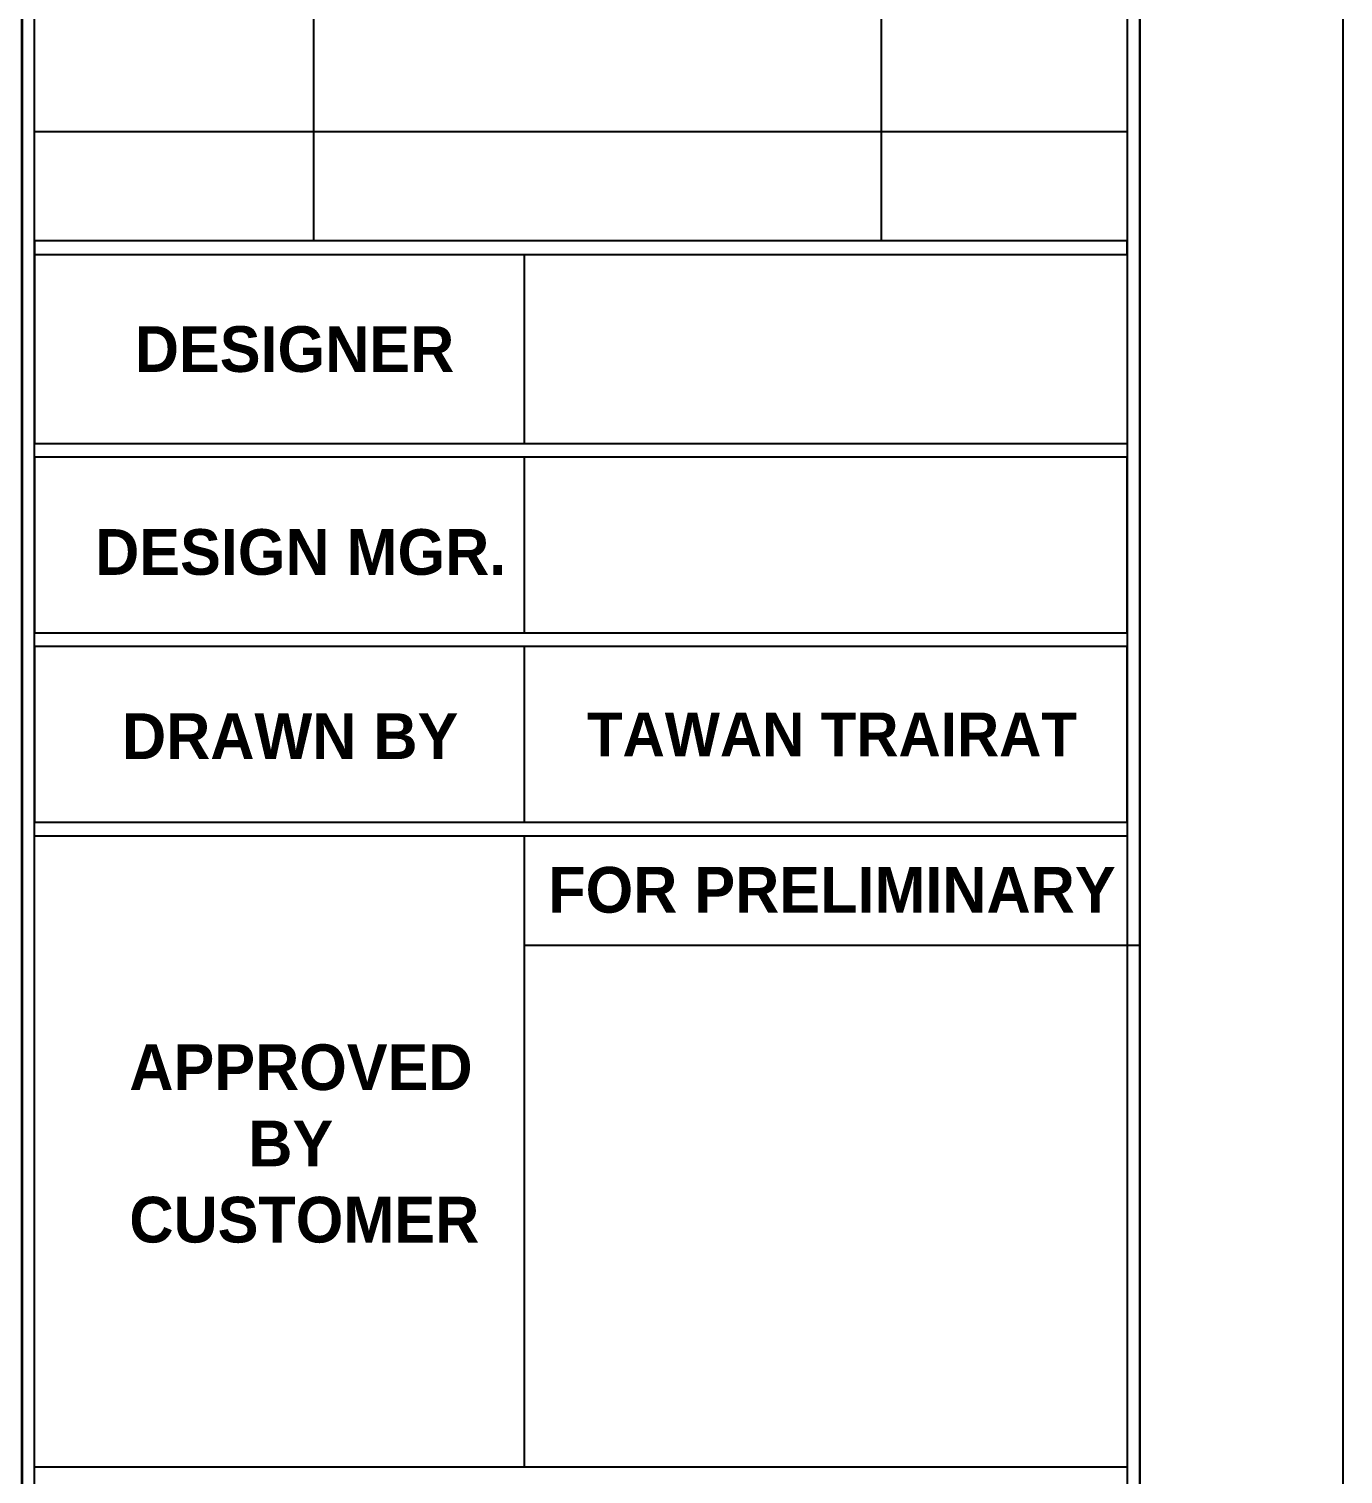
# Model space of a CAD drawing. Header units: millimetres. Extents: x -244126 to 368105, y -173968 to 259060.
# Drawn here: x -152165 to -146992, y 21605 to 27293 of the extents above; entities that cross this region are included whole.
import ezdxf
from ezdxf.enums import TextEntityAlignment as Align

# ---------------------------------------------------------------- set-up
doc = ezdxf.new("R2010")
doc.units = ezdxf.units.MM
doc.header["$MEASUREMENT"] = 0
doc.linetypes.add('BORDER2', pattern=[22.225, 6.35, -3.175, 6.35, -3.175, 0, -3.175])
doc.linetypes.add('TA_HL_003.00000', pattern=[19.5, 10.65, -8.85])
doc.layers.add('000 - T E X T', color=4, linetype='Continuous')
doc.layers.add('000 - TITLEBLOCK', color=4, linetype='Continuous')
doc.styles.add('Cetury Gothic', font='GOTHIC.TTF')
doc.styles.add('MtXpl_Century_Gothic', font='GOTHICB.TTF')
doc.styles.add('TA', font='Cordia New.ttf', dxfattribs={"height": 4.5})

# ---------------------------------------------------------------- blocks, each defined once
blk = doc.blocks.new('A$C5e861bfc')
at = {"color": 3, "linetype": 'Continuous'}
for p, q in [((11.47, -65.017), (11.47, -104.736)), ((33.821, -65.017), (33.821, -104.736)), ((0.5, -105.273), (0.5, -112.723)), ((19.764, -105.273), (19.764, -112.723)), ((44, -112.723), (44, -105.273)), ((0.5, -112.723), (43.5, -112.723)), ((19.764, -113.26), (19.764, -120.172)), ((19.764, -120.709), (19.764, -127.621)), ((19.764, -128.158), (19.764, -153.01)), ((19.764, -132.459), (44, -132.459))]:
    blk.add_line(p, q, dxfattribs=at)
at = {"color": 8, "linetype": 'Continuous'}
blk.add_line((0.5, -100.436), (43.5, -100.436), dxfattribs=at)
at = {"color": 3, "linetype": 'Continuous'}
for points in [[(0.5, -105.273), (43.5, -105.273), (43.5, -104.736), (0.5, -104.736)], [(0.5, -120.172), (43.5, -120.172), (43.5, -113.26), (0.5, -113.26)], [(0.5, -127.621), (43.5, -127.621), (43.5, -120.709), (0.5, -120.709)], [(0.5, -128.158), (43.5, -128.158), (43.5, -153.01), (0.5, -153.01)]]:
    blk.add_lwpolyline(points, close=True, dxfattribs=at)
at = {"layer": '000 - T E X T', "color": 3, "const_width": 0.1}
blk.add_lwpolyline([(0, -197), (44, -197), (44, 0), (0, 0)], close=True, dxfattribs=at)
at = {"color": 4, "linetype": 'BORDER2', "style": 'MtXpl_Century_Gothic'}
blk.add_text('TAWAN TRAIRAT', height=1.72012, dxfattribs=at).set_placement((31.882, -124.165), align=Align.MIDDLE_CENTER)
at = {"color": 4, "char_height": 1.8, "style": 'Cetury Gothic'}
for s, insert, attachment_point in [('{\\fCentury Gothic|b1|i0|c0|p34;DESIGNER}', (4.444, -108.1), 1), ('{\\fCentury Gothic|b1|i0|c0|p34;DESIGN MGR.}', (2.882, -116.087), 1), ('{\\fCentury Gothic|b1|i0|c0|p34;DRAWN BY}', (3.939, -123.336), 1), ('{\\fCentury Gothic|b1|i0|c0|p34;FOR PRELIMINARY}', (31.882, -129.383), 2), ('{\\fCentury Gothic|b1|i0|c0|p34;APPROVED\\P       BY\\PCUSTOMER}', (4.228, -136.364), 1)]:
    blk.add_mtext(s, dxfattribs=dict(at, insert=insert, attachment_point=attachment_point))
blk = doc.blocks.new('*U3952')
at = {"layer": '000 - T E X T', "color": 3, "const_width": 10}
blk.add_lwpolyline([(28900, 700), (24500, 700), (24500, 20400), (28900, 20400)], close=True, dxfattribs=at)
at = {"layer": '000 - T E X T', "color": 3}
blk.add_lwpolyline([(28850, 750), (24550, 750), (24550, 20350), (28850, 20350)], close=True, dxfattribs=at)
at = {"layer": '000 - TITLEBLOCK', "color": 250}
blk.add_lwpolyline([(0, 0), (29700, 0), (29700, 21000), (0, 21000)], close=True, dxfattribs=at)
at = {"xscale": 100, "yscale": 100, "zscale": 100}
blk.add_blockref('A$C5e861bfc', (24500, 20400), dxfattribs=at)
at = {"color": 4, "style": 'TA'}
blk.add_attdef('PAPER_SIZE', text='', height=125.1, dxfattribs=at).set_placement((28430, 498.7), align=Align.MIDDLE_RIGHT)
blk.add_attdef('SCALE_SIZE', text='', height=125.1, dxfattribs=at).set_placement((28675.5, 501.3), align=Align.MIDDLE_LEFT)
at = {"layer": '000 - T E X T', "color": 250, "style": 'TA'}
for tag, height, p in [('SUPERLINK', 100, (863.2, 20788.3)), ('NAMEFILE', 100, (863.2, 20588.2)), ('SC', 2000, (168.2, 18760.5))]:
    blk.add_attdef(tag, text='', height=height, dxfattribs=at).set_placement(p, align=Align.MIDDLE_LEFT)
at = {"layer": '000 - T E X T', "color": 4, "style": 'TA'}
for tag, height, p in [('PRELIM_NAME_JOB_1', 100, (26233.3, 16509.6)), ('PRELIM_NAME_JOB_2', 100, (26233.3, 16291.4)), ('PRELIM_NAME_PROJECT_1', 150, (24740.3, 15465.5)), ('PRELIM_NAME_PROJECT_2', 150, (24740.3, 15095.5)), ('PRELIM_NAME_PROJECT_3', 150, (24740.3, 14725.5)), ('PRELIM_NAME_TITLE_3', 120, (24775.3, 3699.4)), ('DRAWING_NO1', 120, (24730.5, 1645.8)), ('DRAWING_NO2', 120, (24730.5, 1245.7)), ('PRELIM_NAME_TITLE_1', 1.2, (247.8, 43.7)), ('PRELIM_NAME_TITLE_2', 1.2, (247.8, 40.3))]:
    blk.add_attdef(tag, text='', height=height, dxfattribs=at).set_placement(p, align=Align.MIDDLE_LEFT)
at = {"layer": '000 - T E X T', "color": 4, "style": 'Cetury Gothic'}
for tag, p in [('SHEET_NO.', (28078.9, 1699.9)), ('TOTAL_SHEET_NO.', (28048.3, 882))]:
    blk.add_attdef(tag, text='', height=180, dxfattribs=at).set_placement(p, align=Align.CENTER)
at = {"layer": '000 - T E X T', "color": 4, "style": 'TA'}
blk.add_attdef('NAME_REMARK', (2764.3, 865.2), '', height=200, dxfattribs=at)

msp = doc.modelspace()

# ---------------------------------------------------------------- block references
at = {"color": 2, "linetype": 'TA_HL_003.00000'}
msp.add_blockref('*U3952', (-176692.08096, 16532.66162), dxfattribs=at)

doc.saveas('drawing.dxf')
